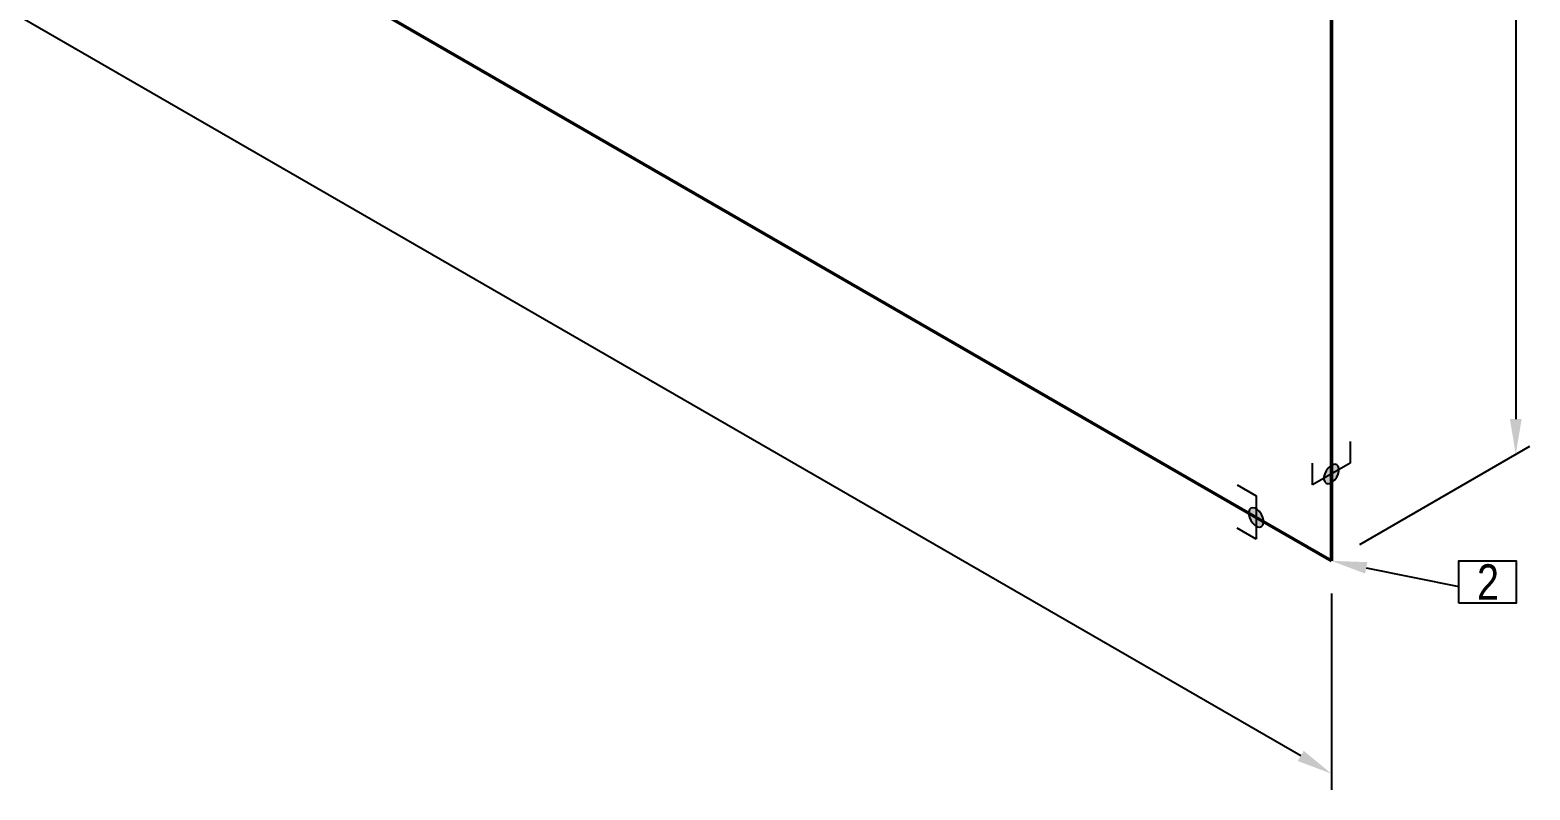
# Model space of a CAD drawing. Header units: millimetres. Extents: x 0 to 594, y 0 to 420.
# Drawn here: x 183.9 to 289.6, y 181.8 to 235.3 of the extents above; entities that cross this region are included whole.
import ezdxf
from ezdxf import colors
from ezdxf.entities.mleader import LeaderData, LeaderLine
from ezdxf.enums import TextEntityAlignment as Align
from ezdxf.math import Vec2, Vec3

# ---------------------------------------------------------------- set-up
doc = ezdxf.new("R2010")
doc.units = ezdxf.units.MM
doc.header["$LTSCALE"] = 0.25
for name, color, linetype in [('용접', 1, 'Continuous'), ('주석', 7, 'Continuous'), ('치수', 1, 'Continuous')]:
    doc.layers.add(name, color=color, linetype=linetype)
doc.layers.add('파이프 작은 보어', color=30, linetype='Continuous', lineweight=50)
doc.styles.add('AdskIsoAnnotation', font='arial.ttf', dxfattribs={"width": 0.8, "height": 1})
doc.styles.add('AdskIsoMetric', font='arial.ttf', dxfattribs={"width": 0.8, "height": 2.5})
doc.styles.add('AdskIsoMetric-30', font='arial.ttf', dxfattribs={"width": 0.8, "height": 2.5})
doc.styles.get("Standard").update_dxf_attribs({"font": 'arial.ttf'})
doc.dimstyles.new('AdskIsoMetric', dxfattribs={"dimtxt": 2.5, "dimasz": 2.5, "dimexe": 1, "dimexo": 2, "dimgap": 0.8, "dimtad": 1, "dimdec": 0, "dimrnd": 1, "dimzin": 0, "dimdsep": 46, "dimtxsty": 'AdskIsoMetric', "dimcen": 0, "dimclrt": 7, "dimadec": 0, "dimazin": 0, "dimtfac": 1, "dimtdec": 0, "dimtmove": 1, "dimatfit": 3, "dimfxl": 0, "dimfrac": 2, "dimtolj": 1, "dimtzin": 0, "dimarcsym": 0})

# ---------------------------------------------------------------- blocks, each defined once
blk = doc.blocks.new('*D40')
at = {"layer": 'Defpoints', "color": 0}
for p in [(85.06, 307.92), (85.06, 292.92), (275.59, 197.91)]:
    blk.add_point(p, dxfattribs=at)
at = {"layer": '치수', "color": 0, "lineweight": -2}
for p, q in [((85.06, 305.61), (85.06, 291.76)), ((273.43, 184.16), (87.22, 291.67)), ((275.59, 195.6), (275.59, 181.76))]:
    blk.add_line(p, q, dxfattribs=at)
at = {"layer": '치수', "color": 0}
for points in [[(87.43, 292.03), (87.01, 291.31), (85.06, 292.92)], [(273.64, 184.52), (273.22, 183.8), (275.59, 182.91)]]:
    blk.add_solid(points, dxfattribs=at)
at = {"layer": '치수', "color": 7, "insert": (180.33, 240.53), "char_height": 2.5, "attachment_point": 5, "rotation": 330, "style": 'AdskIsoMetric-30'}
blk.add_mtext('\\A1;2672', dxfattribs=at)
blk = doc.blocks.new('*D41')
at = {"layer": 'Defpoints', "color": 0}
for p in [(275.59, 296.92), (288.58, 205.41), (275.59, 197.91)]:
    blk.add_point(p, dxfattribs=at)
at = {"layer": '치수', "color": 0, "lineweight": -2}
for p, q in [((277.59, 298.07), (289.58, 304.99)), ((288.58, 301.92), (288.58, 207.91)), ((277.59, 199.07), (289.58, 205.99))]:
    blk.add_line(p, q, dxfattribs=at)
at = {"layer": '치수', "color": 0}
for points in [[(288.17, 301.92), (289, 301.92), (288.58, 304.42)], [(288.17, 207.91), (289, 207.91), (288.58, 205.41)]]:
    blk.add_solid(points, dxfattribs=at)
at = {"layer": '치수', "color": 7, "insert": (286.32, 253.6), "char_height": 2.5, "attachment_point": 5, "rotation": 90, "style": 'AdskIsoMetric-30'}
blk.add_mtext('\\A1;4513', dxfattribs=at)
blk = doc.blocks.new('엘보우-1-Iso2DSkew180')
at = {"color": 0, "linetype": 'ByBlock', "lineweight": -2, "extrusion": (0.707107, 0.408248, -0.57735)}
for p, q in [((0, 6.12), (0, 0)), ((0, 0), (-5.3, 3.06)), ((0, 0), (0, 0))]:
    blk.add_line(p, q, dxfattribs=at)
blk = doc.blocks.new('SocketWeld-2-IsoRight')
blk.add_hatch(color=256).paths.add_polyline_path([(0.0055, -0.0435), (0.0057, -0.0436), (0.006, -0.0436), (0.0062, -0.0436), (0.0064, -0.0437), (0.0066, -0.0437), (0.0068, -0.0438), (0.007, -0.0438), (0.0072, -0.0439), (0.0075, -0.0439), (0.0077, -0.0439), (0.0079, -0.044), (0.0081, -0.044), (0.0083, -0.0441), (0.0085, -0.0441), (0.0088, -0.0442), (0.009, -0.0442), (0.0092, -0.0443), (0.0094, -0.0443), (0.0096, -0.0443), (0.0098, -0.0444), (0.01, -0.0444), (0.0103, -0.0445), (0.0105, -0.0445), (0.0107, -0.0446), (0.0109, -0.0446), (0.0111, -0.0446), (0.0113, -0.0447), (0.0115, -0.0447), (0.0118, -0.0448), (0.012, -0.0448), (0.0122, -0.0449), (0.0124, -0.0449), (0.0126, -0.0449), (0.0128, -0.045), (0.013, -0.045), (0.0133, -0.0451), (0.0135, -0.0451), (0.0137, -0.0452), (0.0139, -0.0452), (0.0141, -0.0453), (0.0143, -0.0453), (0.0145, -0.0453), (0.0148, -0.0454), (0.015, -0.0454), (0.0152, -0.0455), (0.0154, -0.0455), (0.0156, -0.0456), (0.0158, -0.0456), (0.0161, -0.0456), (0.0161, -0.0456), (0.0162, -0.0456), (0.0164, -0.0455), (0.0166, -0.0455), (0.0168, -0.0455), (0.017, -0.0454), (0.0171, -0.0454), (0.0173, -0.0453), (0.0175, -0.0453), (0.0177, -0.0452), (0.0179, -0.0452), (0.0181, -0.0451), (0.0182, -0.0451), (0.0184, -0.045), (0.0186, -0.045), (0.0188, -0.0449), (0.019, -0.0449), (0.0192, -0.0448), (0.0193, -0.0448), (0.0195, -0.0447), (0.0197, -0.0447), (0.0199, -0.0446), (0.0201, -0.0446), (0.0203, -0.0445), (0.0204, -0.0445), (0.0206, -0.0444), (0.0208, -0.0444), (0.021, -0.0444), (0.0212, -0.0443), (0.0213, -0.0443), (0.0215, -0.0442), (0.0217, -0.0442), (0.0219, -0.0441), (0.0221, -0.0441), (0.0223, -0.044), (0.0224, -0.044), (0.0226, -0.0439), (0.0228, -0.0439), (0.023, -0.0438), (0.0232, -0.0438), (0.0234, -0.0437), (0.0235, -0.0437), (0.0237, -0.0436), (0.0239, -0.0436), (0.0241, -0.0435), (0.0243, -0.0435), (0.0245, -0.0434), (0.0246, -0.0434), (0.0248, -0.0433), (0.025, -0.0433), (0.025, -0.0433), (0.0251, -0.0432), (0.0253, -0.043), (0.0254, -0.0429), (0.0255, -0.0428), (0.0257, -0.0426), (0.0258, -0.0425), (0.0259, -0.0424), (0.0261, -0.0422), (0.0262, -0.0421), (0.0263, -0.042), (0.0265, -0.0418), (0.0266, -0.0417), (0.0267, -0.0416), (0.0269, -0.0414), (0.027, -0.0413), (0.0271, -0.0412), (0.0273, -0.041), (0.0274, -0.0409), (0.0275, -0.0408), (0.0277, -0.0406), (0.0278, -0.0405), (0.0279, -0.0403), (0.0281, -0.0402), (0.0282, -0.0401), (0.0283, -0.0399), (0.0284, -0.0398), (0.0286, -0.0397), (0.0287, -0.0395), (0.0288, -0.0394), (0.029, -0.0393), (0.0291, -0.0391), (0.0292, -0.039), (0.0294, -0.0389), (0.0295, -0.0387), (0.0296, -0.0386), (0.0298, -0.0385), (0.0299, -0.0383), (0.03, -0.0382), (0.0302, -0.0381), (0.0303, -0.0379), (0.0304, -0.0378), (0.0306, -0.0377), (0.0307, -0.0375), (0.0308, -0.0374), (0.031, -0.0373), (0.0311, -0.0371), (0.0312, -0.037), (0.0314, -0.0369), (0.0315, -0.0367), (0.0315, -0.0367), (0.0316, -0.0365), (0.0316, -0.0363), (0.0317, -0.0361), (0.0318, -0.0359), (0.0319, -0.0357), (0.0319, -0.0355), (0.032, -0.0353), (0.0321, -0.0351), (0.0321, -0.0349), (0.0322, -0.0346), (0.0323, -0.0344), (0.0323, -0.0342), (0.0324, -0.034), (0.0325, -0.0338), (0.0325, -0.0336), (0.0326, -0.0334), (0.0327, -0.0332), (0.0328, -0.033), (0.0328, -0.0328), (0.0329, -0.0326), (0.033, -0.0324), (0.033, -0.0322), (0.0331, -0.0319), (0.0332, -0.0317), (0.0332, -0.0315), (0.0333, -0.0313), (0.0334, -0.0311), (0.0335, -0.0309), (0.0335, -0.0307), (0.0336, -0.0305), (0.0337, -0.0303), (0.0337, -0.0301), (0.0338, -0.0299), (0.0339, -0.0297), (0.0339, -0.0295), (0.034, -0.0292), (0.0341, -0.029), (0.0342, -0.0288), (0.0342, -0.0286), (0.0343, -0.0284), (0.0344, -0.0282), (0.0344, -0.028), (0.0345, -0.0278), (0.0346, -0.0276), (0.0346, -0.0274), (0.0347, -0.0272), (0.0348, -0.027), (0.0349, -0.0268), (0.0349, -0.0265), (0.0349, -0.0265), (0.0349, -0.0263), (0.0349, -0.026), (0.0349, -0.0258), (0.0349, -0.0255), (0.0349, -0.0252), (0.0349, -0.025), (0.0349, -0.0247), (0.0349, -0.0245), (0.0349, -0.0242), (0.0349, -0.0239), (0.0349, -0.0237), (0.0349, -0.0234), (0.0349, -0.0232), (0.0349, -0.0229), (0.0349, -0.0226), (0.0349, -0.0224), (0.0349, -0.0221), (0.0349, -0.0219), (0.0349, -0.0216), (0.0349, -0.0213), (0.0349, -0.0211), (0.0349, -0.0208), (0.0349, -0.0206), (0.0349, -0.0203), (0.0349, -0.02), (0.0349, -0.0198), (0.0349, -0.0195), (0.0349, -0.0192), (0.0349, -0.019), (0.0349, -0.0187), (0.0349, -0.0185), (0.0349, -0.0182), (0.0349, -0.0179), (0.0349, -0.0177), (0.0349, -0.0174), (0.0349, -0.0172), (0.0349, -0.0169), (0.0349, -0.0166), (0.0349, -0.0164), (0.0349, -0.0161), (0.0349, -0.0159), (0.0349, -0.0156), (0.0349, -0.0153), (0.0349, -0.0151), (0.0349, -0.0148), (0.0349, -0.0146), (0.0349, -0.0143), (0.0349, -0.014), (0.0349, -0.0138), (0.0349, -0.0138), (0.0349, -0.0135), (0.0348, -0.0132), (0.0347, -0.0129), (0.0346, -0.0126), (0.0346, -0.0123), (0.0345, -0.012), (0.0344, -0.0118), (0.0344, -0.0115), (0.0343, -0.0112), (0.0342, -0.0109), (0.0342, -0.0106), (0.0341, -0.0103), (0.034, -0.01), (0.0339, -0.0097), (0.0339, -0.0095), (0.0338, -0.0092), (0.0337, -0.0089), (0.0337, -0.0086), (0.0336, -0.0083), (0.0335, -0.008), (0.0335, -0.0077), (0.0334, -0.0074), (0.0333, -0.0071), (0.0332, -0.0069), (0.0332, -0.0066), (0.0331, -0.0063), (0.033, -0.006), (0.033, -0.0057), (0.0329, -0.0054), (0.0328, -0.0051), (0.0328, -0.0048), (0.0327, -0.0046), (0.0326, -0.0043), (0.0325, -0.004), (0.0325, -0.0037), (0.0324, -0.0034), (0.0323, -0.0031), (0.0323, -0.0028), (0.0322, -0.0025), (0.0321, -0.0022), (0.0321, -0.002), (0.032, -0.0017), (0.0319, -0.0014), (0.0319, -0.0011), (0.0318, -0.0008), (0.0317, -0.0005), (0.0316, -0.0002), (0.0316, 0.0001), (0.0315, 0.0003), (0.0315, 0.0003), (0.0314, 0.0006), (0.0312, 0.0009), (0.0311, 0.0012), (0.031, 0.0015), (0.0308, 0.0018), (0.0307, 0.0021), (0.0306, 0.0024), (0.0304, 0.0026), (0.0303, 0.0029), (0.0302, 0.0032), (0.03, 0.0035), (0.0299, 0.0038), (0.0298, 0.0041), (0.0296, 0.0044), (0.0295, 0.0047), (0.0294, 0.0049), (0.0292, 0.0052), (0.0291, 0.0055), (0.029, 0.0058), (0.0288, 0.0061), (0.0287, 0.0064), (0.0286, 0.0067), (0.0284, 0.007), (0.0283, 0.0072), (0.0282, 0.0075), (0.0281, 0.0078), (0.0279, 0.0081), (0.0278, 0.0084), (0.0277, 0.0087), (0.0275, 0.009), (0.0274, 0.0093), (0.0273, 0.0095), (0.0271, 0.0098), (0.027, 0.0101), (0.0269, 0.0104), (0.0267, 0.0107), (0.0266, 0.011), (0.0265, 0.0113), (0.0263, 0.0116), (0.0262, 0.0118), (0.0261, 0.0121), (0.0259, 0.0124), (0.0258, 0.0127), (0.0257, 0.013), (0.0255, 0.0133), (0.0254, 0.0136), (0.0253, 0.0139), (0.0251, 0.0141), (0.025, 0.0144), (0.025, 0.0144), (0.0248, 0.0147), (0.0246, 0.015), (0.0245, 0.0152), (0.0243, 0.0155), (0.0241, 0.0157), (0.0239, 0.016), (0.0237, 0.0162), (0.0235, 0.0165), (0.0234, 0.0168), (0.0232, 0.017), (0.023, 0.0173), (0.0228, 0.0175), (0.0226, 0.0178), (0.0224, 0.0181), (0.0223, 0.0183), (0.0221, 0.0186), (0.0219, 0.0188), (0.0217, 0.0191), (0.0215, 0.0193), (0.0213, 0.0196), (0.0212, 0.0199), (0.021, 0.0201), (0.0208, 0.0204), (0.0206, 0.0206), (0.0204, 0.0209), (0.0203, 0.0212), (0.0201, 0.0214), (0.0199, 0.0217), (0.0197, 0.0219), (0.0195, 0.0222), (0.0193, 0.0225), (0.0192, 0.0227), (0.019, 0.023), (0.0188, 0.0232), (0.0186, 0.0235), (0.0184, 0.0237), (0.0182, 0.024), (0.0181, 0.0243), (0.0179, 0.0245), (0.0177, 0.0248), (0.0175, 0.025), (0.0173, 0.0253), (0.0171, 0.0256), (0.017, 0.0258), (0.0168, 0.0261), (0.0166, 0.0263), (0.0164, 0.0266), (0.0162, 0.0268), (0.0161, 0.0271), (0.0161, 0.0271), (0.0158, 0.0273), (0.0156, 0.0275), (0.0154, 0.0277), (0.0152, 0.0279), (0.015, 0.0281), (0.0148, 0.0283), (0.0145, 0.0285), (0.0143, 0.0287), (0.0141, 0.0289), (0.0139, 0.0292), (0.0137, 0.0294), (0.0135, 0.0296), (0.0133, 0.0298), (0.013, 0.03), (0.0128, 0.0302), (0.0126, 0.0304), (0.0124, 0.0306), (0.0122, 0.0308), (0.012, 0.031), (0.0118, 0.0312), (0.0115, 0.0314), (0.0113, 0.0316), (0.0111, 0.0318), (0.0109, 0.032), (0.0107, 0.0322), (0.0105, 0.0324), (0.0103, 0.0326), (0.01, 0.0328), (0.0098, 0.033), (0.0096, 0.0332), (0.0094, 0.0334), (0.0092, 0.0337), (0.009, 0.0339), (0.0088, 0.0341), (0.0085, 0.0343), (0.0083, 0.0345), (0.0081, 0.0347), (0.0079, 0.0349), (0.0077, 0.0351), (0.0075, 0.0353), (0.0072, 0.0355), (0.007, 0.0357), (0.0068, 0.0359), (0.0066, 0.0361), (0.0064, 0.0363), (0.0062, 0.0365), (0.006, 0.0367), (0.0057, 0.0369), (0.0055, 0.0371), (0.0055, 0.0371), (0.0053, 0.0373), (0.0051, 0.0374), (0.0049, 0.0375), (0.0046, 0.0377), (0.0044, 0.0378), (0.0042, 0.0379), (0.004, 0.038), (0.0037, 0.0382), (0.0035, 0.0383), (0.0033, 0.0384), (0.003, 0.0386), (0.0028, 0.0387), (0.0026, 0.0388), (0.0024, 0.039), (0.0021, 0.0391), (0.0019, 0.0392), (0.0017, 0.0393), (0.0015, 0.0395), (0.0012, 0.0396), (0.001, 0.0397), (0.0008, 0.0399), (0.0006, 0.04), (0.0003, 0.0401), (0.0001, 0.0403), (-0.0001, 0.0404), (-0.0003, 0.0405), (-0.0006, 0.0406), (-0.0008, 0.0408), (-0.001, 0.0409), (-0.0012, 0.041), (-0.0015, 0.0412), (-0.0017, 0.0413), (-0.0019, 0.0414), (-0.0021, 0.0416), (-0.0024, 0.0417), (-0.0026, 0.0418), (-0.0028, 0.042), (-0.003, 0.0421), (-0.0033, 0.0422), (-0.0035, 0.0423), (-0.0037, 0.0425), (-0.004, 0.0426), (-0.0042, 0.0427), (-0.0044, 0.0429), (-0.0046, 0.043), (-0.0049, 0.0431), (-0.0051, 0.0433), (-0.0053, 0.0434), (-0.0055, 0.0435), (-0.0055, 0.0435), (-0.0057, 0.0436), (-0.006, 0.0436), (-0.0062, 0.0436), (-0.0064, 0.0437), (-0.0066, 0.0437), (-0.0068, 0.0438), (-0.007, 0.0438), (-0.0072, 0.0439), (-0.0075, 0.0439), (-0.0077, 0.0439), (-0.0079, 0.044), (-0.0081, 0.044), (-0.0083, 0.0441), (-0.0085, 0.0441), (-0.0088, 0.0442), (-0.009, 0.0442), (-0.0092, 0.0443), (-0.0094, 0.0443), (-0.0096, 0.0443), (-0.0098, 0.0444), (-0.01, 0.0444), (-0.0103, 0.0445), (-0.0105, 0.0445), (-0.0107, 0.0446), (-0.0109, 0.0446), (-0.0111, 0.0446), (-0.0113, 0.0447), (-0.0115, 0.0447), (-0.0118, 0.0448), (-0.012, 0.0448), (-0.0122, 0.0449), (-0.0124, 0.0449), (-0.0126, 0.0449), (-0.0128, 0.045), (-0.013, 0.045), (-0.0133, 0.0451), (-0.0135, 0.0451), (-0.0137, 0.0452), (-0.0139, 0.0452), (-0.0141, 0.0453), (-0.0143, 0.0453), (-0.0145, 0.0453), (-0.0148, 0.0454), (-0.015, 0.0454), (-0.0152, 0.0455), (-0.0154, 0.0455), (-0.0156, 0.0456), (-0.0158, 0.0456), (-0.0161, 0.0456), (-0.0161, 0.0456), (-0.0162, 0.0456), (-0.0164, 0.0455), (-0.0166, 0.0455), (-0.0168, 0.0455), (-0.017, 0.0454), (-0.0171, 0.0454), (-0.0173, 0.0453), (-0.0175, 0.0453), (-0.0177, 0.0452), (-0.0179, 0.0452), (-0.0181, 0.0451), (-0.0182, 0.0451), (-0.0184, 0.045), (-0.0186, 0.045), (-0.0188, 0.0449), (-0.019, 0.0449), (-0.0192, 0.0448), (-0.0193, 0.0448), (-0.0195, 0.0447), (-0.0197, 0.0447), (-0.0199, 0.0446), (-0.0201, 0.0446), (-0.0203, 0.0445), (-0.0204, 0.0445), (-0.0206, 0.0444), (-0.0208, 0.0444), (-0.021, 0.0444), (-0.0212, 0.0443), (-0.0213, 0.0443), (-0.0215, 0.0442), (-0.0217, 0.0442), (-0.0219, 0.0441), (-0.0221, 0.0441), (-0.0223, 0.044), (-0.0224, 0.044), (-0.0226, 0.0439), (-0.0228, 0.0439), (-0.023, 0.0438), (-0.0232, 0.0438), (-0.0234, 0.0437), (-0.0235, 0.0437), (-0.0237, 0.0436), (-0.0239, 0.0436), (-0.0241, 0.0435), (-0.0243, 0.0435), (-0.0245, 0.0434), (-0.0246, 0.0434), (-0.0248, 0.0433), (-0.025, 0.0433), (-0.025, 0.0433), (-0.0251, 0.0432), (-0.0253, 0.043), (-0.0254, 0.0429), (-0.0255, 0.0428), (-0.0257, 0.0426), (-0.0258, 0.0425), (-0.0259, 0.0424), (-0.0261, 0.0422), (-0.0262, 0.0421), (-0.0263, 0.042), (-0.0265, 0.0418), (-0.0266, 0.0417), (-0.0267, 0.0416), (-0.0269, 0.0414), (-0.027, 0.0413), (-0.0271, 0.0412), (-0.0273, 0.041), (-0.0274, 0.0409), (-0.0275, 0.0408), (-0.0277, 0.0406), (-0.0278, 0.0405), (-0.0279, 0.0403), (-0.0281, 0.0402), (-0.0282, 0.0401), (-0.0283, 0.0399), (-0.0284, 0.0398), (-0.0286, 0.0397), (-0.0287, 0.0395), (-0.0288, 0.0394), (-0.029, 0.0393), (-0.0291, 0.0391), (-0.0292, 0.039), (-0.0294, 0.0389), (-0.0295, 0.0387), (-0.0296, 0.0386), (-0.0298, 0.0385), (-0.0299, 0.0383), (-0.03, 0.0382), (-0.0302, 0.0381), (-0.0303, 0.0379), (-0.0304, 0.0378), (-0.0306, 0.0377), (-0.0307, 0.0375), (-0.0308, 0.0374), (-0.031, 0.0373), (-0.0311, 0.0371), (-0.0312, 0.037), (-0.0314, 0.0369), (-0.0315, 0.0367), (-0.0315, 0.0367), (-0.0316, 0.0365), (-0.0316, 0.0363), (-0.0317, 0.0361), (-0.0318, 0.0359), (-0.0319, 0.0357), (-0.0319, 0.0355), (-0.032, 0.0353), (-0.0321, 0.0351), (-0.0321, 0.0349), (-0.0322, 0.0346), (-0.0323, 0.0344), (-0.0323, 0.0342), (-0.0324, 0.034), (-0.0325, 0.0338), (-0.0325, 0.0336), (-0.0326, 0.0334), (-0.0327, 0.0332), (-0.0328, 0.033), (-0.0328, 0.0328), (-0.0329, 0.0326), (-0.033, 0.0324), (-0.033, 0.0322), (-0.0331, 0.0319), (-0.0332, 0.0317), (-0.0332, 0.0315), (-0.0333, 0.0313), (-0.0334, 0.0311), (-0.0335, 0.0309), (-0.0335, 0.0307), (-0.0336, 0.0305), (-0.0337, 0.0303), (-0.0337, 0.0301), (-0.0338, 0.0299), (-0.0339, 0.0297), (-0.0339, 0.0295), (-0.034, 0.0292), (-0.0341, 0.029), (-0.0342, 0.0288), (-0.0342, 0.0286), (-0.0343, 0.0284), (-0.0344, 0.0282), (-0.0344, 0.028), (-0.0345, 0.0278), (-0.0346, 0.0276), (-0.0346, 0.0274), (-0.0347, 0.0272), (-0.0348, 0.027), (-0.0349, 0.0268), (-0.0349, 0.0265), (-0.0349, 0.0265), (-0.0349, 0.0263), (-0.0349, 0.026), (-0.0349, 0.0258), (-0.0349, 0.0255), (-0.0349, 0.0252), (-0.0349, 0.025), (-0.0349, 0.0247), (-0.0349, 0.0245), (-0.0349, 0.0242), (-0.0349, 0.0239), (-0.0349, 0.0237), (-0.0349, 0.0234), (-0.0349, 0.0232), (-0.0349, 0.0229), (-0.0349, 0.0226), (-0.0349, 0.0224), (-0.0349, 0.0221), (-0.0349, 0.0219), (-0.0349, 0.0216), (-0.0349, 0.0213), (-0.0349, 0.0211), (-0.0349, 0.0208), (-0.0349, 0.0206), (-0.0349, 0.0203), (-0.0349, 0.02), (-0.0349, 0.0198), (-0.0349, 0.0195), (-0.0349, 0.0192), (-0.0349, 0.019), (-0.0349, 0.0187), (-0.0349, 0.0185), (-0.0349, 0.0182), (-0.0349, 0.0179), (-0.0349, 0.0177), (-0.0349, 0.0174), (-0.0349, 0.0172), (-0.0349, 0.0169), (-0.0349, 0.0166), (-0.0349, 0.0164), (-0.0349, 0.0161), (-0.0349, 0.0159), (-0.0349, 0.0156), (-0.0349, 0.0153), (-0.0349, 0.0151), (-0.0349, 0.0148), (-0.0349, 0.0146), (-0.0349, 0.0143), (-0.0349, 0.014), (-0.0349, 0.0138), (-0.0349, 0.0138), (-0.0349, 0.0135), (-0.0348, 0.0132), (-0.0347, 0.0129), (-0.0346, 0.0126), (-0.0346, 0.0123), (-0.0345, 0.012), (-0.0344, 0.0118), (-0.0344, 0.0115), (-0.0343, 0.0112), (-0.0342, 0.0109), (-0.0342, 0.0106), (-0.0341, 0.0103), (-0.034, 0.01), (-0.0339, 0.0097), (-0.0339, 0.0095), (-0.0338, 0.0092), (-0.0337, 0.0089), (-0.0337, 0.0086), (-0.0336, 0.0083), (-0.0335, 0.008), (-0.0335, 0.0077), (-0.0334, 0.0074), (-0.0333, 0.0071), (-0.0332, 0.0069), (-0.0332, 0.0066), (-0.0331, 0.0063), (-0.033, 0.006), (-0.033, 0.0057), (-0.0329, 0.0054), (-0.0328, 0.0051), (-0.0328, 0.0048), (-0.0327, 0.0046), (-0.0326, 0.0043), (-0.0325, 0.004), (-0.0325, 0.0037), (-0.0324, 0.0034), (-0.0323, 0.0031), (-0.0323, 0.0028), (-0.0322, 0.0025), (-0.0321, 0.0022), (-0.0321, 0.002), (-0.032, 0.0017), (-0.0319, 0.0014), (-0.0319, 0.0011), (-0.0318, 0.0008), (-0.0317, 0.0005), (-0.0316, 0.0002), (-0.0316, -0.0001), (-0.0315, -0.0003), (-0.0315, -0.0003), (-0.0314, -0.0006), (-0.0312, -0.0009), (-0.0311, -0.0012), (-0.031, -0.0015), (-0.0308, -0.0018), (-0.0307, -0.0021), (-0.0306, -0.0024), (-0.0304, -0.0026), (-0.0303, -0.0029), (-0.0302, -0.0032), (-0.03, -0.0035), (-0.0299, -0.0038), (-0.0298, -0.0041), (-0.0296, -0.0044), (-0.0295, -0.0047), (-0.0294, -0.0049), (-0.0292, -0.0052), (-0.0291, -0.0055), (-0.029, -0.0058), (-0.0288, -0.0061), (-0.0287, -0.0064), (-0.0286, -0.0067), (-0.0284, -0.007), (-0.0283, -0.0072), (-0.0282, -0.0075), (-0.0281, -0.0078), (-0.0279, -0.0081), (-0.0278, -0.0084), (-0.0277, -0.0087), (-0.0275, -0.009), (-0.0274, -0.0093), (-0.0273, -0.0095), (-0.0271, -0.0098), (-0.027, -0.0101), (-0.0269, -0.0104), (-0.0267, -0.0107), (-0.0266, -0.011), (-0.0265, -0.0113), (-0.0263, -0.0116), (-0.0262, -0.0118), (-0.0261, -0.0121), (-0.0259, -0.0124), (-0.0258, -0.0127), (-0.0257, -0.013), (-0.0255, -0.0133), (-0.0254, -0.0136), (-0.0253, -0.0139), (-0.0251, -0.0141), (-0.025, -0.0144), (-0.025, -0.0144), (-0.0248, -0.0147), (-0.0246, -0.015), (-0.0245, -0.0152), (-0.0243, -0.0155), (-0.0241, -0.0157), (-0.0239, -0.016), (-0.0237, -0.0162), (-0.0235, -0.0165), (-0.0234, -0.0168), (-0.0232, -0.017), (-0.023, -0.0173), (-0.0228, -0.0175), (-0.0226, -0.0178), (-0.0224, -0.0181), (-0.0223, -0.0183), (-0.0221, -0.0186), (-0.0219, -0.0188), (-0.0217, -0.0191), (-0.0215, -0.0193), (-0.0213, -0.0196), (-0.0212, -0.0199), (-0.021, -0.0201), (-0.0208, -0.0204), (-0.0206, -0.0206), (-0.0204, -0.0209), (-0.0203, -0.0212), (-0.0201, -0.0214), (-0.0199, -0.0217), (-0.0197, -0.0219), (-0.0195, -0.0222), (-0.0193, -0.0225), (-0.0192, -0.0227), (-0.019, -0.023), (-0.0188, -0.0232), (-0.0186, -0.0235), (-0.0184, -0.0237), (-0.0182, -0.024), (-0.0181, -0.0243), (-0.0179, -0.0245), (-0.0177, -0.0248), (-0.0175, -0.025), (-0.0173, -0.0253), (-0.0171, -0.0256), (-0.017, -0.0258), (-0.0168, -0.0261), (-0.0166, -0.0263), (-0.0164, -0.0266), (-0.0162, -0.0268), (-0.0161, -0.0271), (-0.0161, -0.0271), (-0.0158, -0.0273), (-0.0156, -0.0275), (-0.0154, -0.0277), (-0.0152, -0.0279), (-0.015, -0.0281), (-0.0148, -0.0283), (-0.0145, -0.0285), (-0.0143, -0.0287), (-0.0141, -0.0289), (-0.0139, -0.0292), (-0.0137, -0.0294), (-0.0135, -0.0296), (-0.0133, -0.0298), (-0.013, -0.03), (-0.0128, -0.0302), (-0.0126, -0.0304), (-0.0124, -0.0306), (-0.0122, -0.0308), (-0.012, -0.031), (-0.0118, -0.0312), (-0.0115, -0.0314), (-0.0113, -0.0316), (-0.0111, -0.0318), (-0.0109, -0.032), (-0.0107, -0.0322), (-0.0105, -0.0324), (-0.0103, -0.0326), (-0.01, -0.0328), (-0.0098, -0.033), (-0.0096, -0.0332), (-0.0094, -0.0334), (-0.0092, -0.0337), (-0.009, -0.0339), (-0.0088, -0.0341), (-0.0085, -0.0343), (-0.0083, -0.0345), (-0.0081, -0.0347), (-0.0079, -0.0349), (-0.0077, -0.0351), (-0.0075, -0.0353), (-0.0072, -0.0355), (-0.007, -0.0357), (-0.0068, -0.0359), (-0.0066, -0.0361), (-0.0064, -0.0363), (-0.0062, -0.0365), (-0.006, -0.0367), (-0.0057, -0.0369), (-0.0055, -0.0371), (-0.0055, -0.0371), (-0.0053, -0.0373), (-0.0051, -0.0374), (-0.0049, -0.0375), (-0.0046, -0.0377), (-0.0044, -0.0378), (-0.0042, -0.0379), (-0.004, -0.038), (-0.0037, -0.0382), (-0.0035, -0.0383), (-0.0033, -0.0384), (-0.003, -0.0386), (-0.0028, -0.0387), (-0.0026, -0.0388), (-0.0024, -0.039), (-0.0021, -0.0391), (-0.0019, -0.0392), (-0.0017, -0.0393), (-0.0015, -0.0395), (-0.0012, -0.0396), (-0.001, -0.0397), (-0.0008, -0.0399), (-0.0006, -0.04), (-0.0003, -0.0401), (-0.0001, -0.0403), (0.0001, -0.0404), (0.0003, -0.0405), (0.0006, -0.0406), (0.0008, -0.0408), (0.001, -0.0409), (0.0012, -0.041), (0.0015, -0.0412), (0.0017, -0.0413), (0.0019, -0.0414), (0.0021, -0.0416), (0.0024, -0.0417), (0.0026, -0.0418), (0.0028, -0.042), (0.003, -0.0421), (0.0033, -0.0422), (0.0035, -0.0423), (0.0037, -0.0425), (0.004, -0.0426), (0.0042, -0.0427), (0.0044, -0.0429), (0.0046, -0.043), (0.0049, -0.0431), (0.0051, -0.0433), (0.0053, -0.0434)], flags=0)
at = {"color": 0, "linetype": 'ByBlock', "lineweight": -2, "extrusion": (-0.707107, -0.408248, 0.57735)}
for p, q in [((-0.0884, 0.1531), (0, 0.1021)), ((0, 0.1021), (0, -0.1021)), ((-0.0315, 0.0367), (-0.0349, 0.0265)), ((-0.0349, 0.0265), (-0.0349, 0.0138)), ((-0.0349, 0.0138), (-0.0315, -0.0003)), ((-0.025, 0.0433), (-0.0315, 0.0367)), ((-0.0161, 0.0456), (-0.025, 0.0433)), ((-0.0055, 0.0435), (-0.0161, 0.0456)), ((0.0055, 0.0371), (-0.0055, 0.0435)), ((0.0161, 0.0271), (0.0055, 0.0371)), ((0.025, 0.0144), (0.0161, 0.0271)), ((0.0315, 0.0003), (0.025, 0.0144)), ((0.0349, -0.0138), (0.0315, 0.0003)), ((0, -0.1021), (-0.0884, -0.051)), ((-0.0315, -0.0003), (-0.025, -0.0144)), ((-0.025, -0.0144), (-0.0161, -0.0271)), ((-0.0161, -0.0271), (-0.0055, -0.0371)), ((-0.0055, -0.0371), (0.0055, -0.0435)), ((0.0055, -0.0435), (0.0161, -0.0456)), ((0.0161, -0.0456), (0.025, -0.0433)), ((0.025, -0.0433), (0.0315, -0.0367)), ((0.0315, -0.0367), (0.0349, -0.0265)), ((0.0349, -0.0265), (0.0349, -0.0138))]:
    blk.add_line(p, q, dxfattribs=at)
blk = doc.blocks.new('AnnoRect')
at = {"color": 0, "linetype": 'ByBlock', "lineweight": -2}
blk.add_wipeout([(-0.81, -0.6), (-0.81, 0.6), (0.81, 0.6), (0.81, -0.6)], dxfattribs=at)
blk.add_lwpolyline([(-0.81, -0.6), (-0.81, 0.6), (0.81, 0.6), (0.81, -0.6)], close=True, dxfattribs=at)
at = {"color": 0, "linetype": 'ByBlock', "lineweight": -2, "style": 'AdskIsoAnnotation', "width": 0.8}
blk.add_attdef('XX', text='', height=1, dxfattribs=at).set_placement((0, 0), align=Align.MIDDLE_CENTER)

msp = doc.modelspace()

# ---------------------------------------------------------------- linework, layer by layer
at = {"layer": '파이프 작은 보어'}
for points in [[(270.2911, 200.9725), (90.3598, 304.8559)], [(275.5944, 290.7921), (275.5944, 204.0344)]]:
    msp.add_lwpolyline(points, dxfattribs=at)

# ---------------------------------------------------------------- block references
at = {"layer": '용접', "xscale": 15, "yscale": 15, "zscale": 15, "rotation": 299.9999999983007}
msp.add_blockref('SocketWeld-2-IsoRight', (275.5944, 204.0344), dxfattribs=at)
at = {"layer": '용접', "xscale": 15, "yscale": 15, "zscale": 15}
msp.add_blockref('SocketWeld-2-IsoRight', (270.2911, 200.9725), dxfattribs=at)
at = {"layer": '파이프 작은 보어'}
msp.add_blockref('엘보우-1-Iso2DSkew180', (275.5944, 197.9107), dxfattribs=at)

# ---------------------------------------------------------------- dimensions: what is measured, and where the dimension line sits
at = {"layer": '치수'}
for base, p1, p2, angle, text, override, picture, middle in [((85.0565, 292.9178), (275.5944, 197.9107), (85.0565, 307.9178), 150, '2672', {"dimtad": 0, "dimlfac": 12.144867, "dimtxsty": 'AdskIsoMetric-30', "dimse1": 0, "dimse2": 0, "dimsd1": 0, "dimsd2": 0, "dimtmove": 1}, '*D40', (180.3255, 240.5311)), ((288.5848, 205.4107), (275.5944, 296.9158), (275.5944, 197.9107), 270, '4513', {"dimtad": 0, "dimlfac": 45.586883, "dimtxsty": 'AdskIsoMetric-30', "dimse1": 0, "dimse2": 0, "dimsd1": 0, "dimsd2": 0, "dimtmove": 1}, '*D41', (286.3185, 253.6048))]:
    dim = msp.add_linear_dim(base=base, p1=p1, p2=p2, angle=angle, text=text, dimstyle='AdskIsoMetric', override=override, dxfattribs=at)
    dim.commit()
    dim.dimension.update_dxf_attribs({"geometry": picture, "text_midpoint": middle, "dimtype": 160})

# ---------------------------------------------------------------- leaders
at = {"layer": '주석'}
ml = msp.add_multileader_mtext('Standard', dxfattribs=at)
ml.set_content('')
ml.set_leader_properties()
ml.build(insert=Vec2(0, 0))
ml.multileader.update_dxf_attribs({"dogleg_length": 0, "arrow_head_size": 2.5})
ctx = ml.context
ctx.base_point, ctx.arrow_head_size, ctx.plane_origin = Vec3(284.569, 196.1041), 2.5, Vec3(-0.431, 12.9223)
notes = []
notes.append((ctx, [(0, (1, 1, 0), (284.569, 196.1041), (-1, 0), 0, [(0, [(275.5944, 197.9107)], 0, [])])]))
ctx.mtext, ml.multileader.dxf.content_type = None, 0
for ctx, leaders in notes:
    for number, flags, end, landing, length, lines in leaders:
        leader = LeaderData()
        leader.index, (leader.has_last_leader_line, leader.has_dogleg_vector, leader.attachment_direction) = number, flags
        leader.last_leader_point, leader.dogleg_vector, leader.dogleg_length = Vec3(end), Vec3(landing), length
        for number, points, colour, breaks in lines:
            line = LeaderLine()
            line.index, line.vertices, line.color, line.breaks = number, Vec3.list(points), colors.encode_raw_color(colour), breaks
            leader.lines.append(line)
        ctx.leaders.append(leader)

# ---------------------------------------------------------------- next in the draw order: block references
ref = msp.add_blockref('AnnoRect', (286.5928, 196.4223), dxfattribs=dict(at, xscale=2.5, yscale=2.5, zscale=2.5))
ref.add_attrib('XX_001', '2', (285.8486, 195.1671), dxfattribs={"layer": '0', "color": 0, "linetype": 'ByBlock', "lineweight": -2, "height": 2.5, "style": 'AdskIsoAnnotation', "width": 0.8})

doc.saveas('drawing.dxf')
